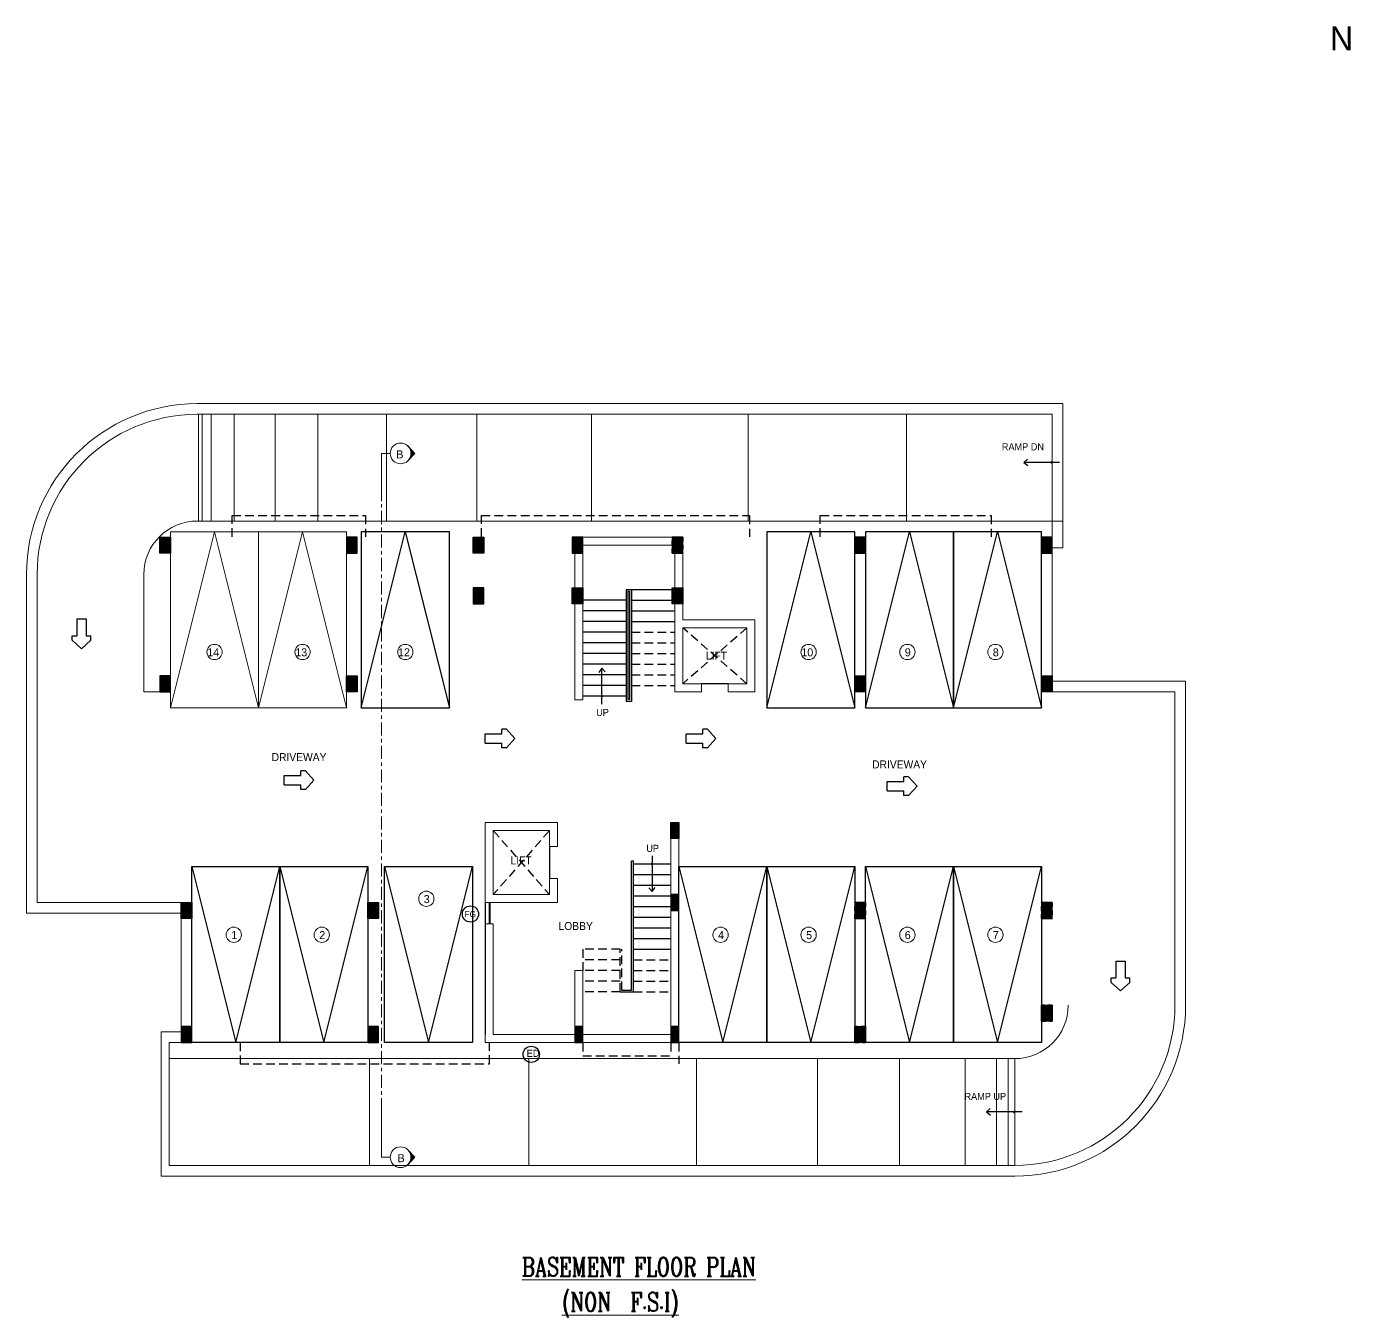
# Model space of a CAD drawing. Header units: metres. Extents: x 609 to 1377, y 679 to 857.
# Drawn here: x 926.8 to 964.86, y 818 to 855.1 of the extents above; entities that cross this region are included whole.
import ezdxf
from ezdxf.enums import TextEntityAlignment as Align

# ---------------------------------------------------------------- set-up
doc = ezdxf.new("R2010")
doc.units = ezdxf.units.M
doc.header["$MEASUREMENT"] = 0
for name, pattern in [('CENTER', [2, 1.25, -0.25, 0.25, -0.25]), ('HIDDEN', [0.375, 0.25, -0.125]), ('HIDDEN2', [0.1875, 0.125, -0.0625])]:
    doc.linetypes.add(name, pattern=pattern)
doc.layers.get('0').update_dxf_attribs({"lineweight": 0})
doc.layers.get('Defpoints').update_dxf_attribs({"lineweight": 0})
for name, color, linetype in [('ABOVE', 250, 'HIDDEN'), ('ARROWS', 7, 'HIDDEN'), ('col hat', 254, 'Continuous'), ('COLUMN', 2, 'Continuous'), ('DOOR TEXT', 205, 'Continuous'), ('Driveway', 8, 'Continuous'), ('RAILING', 251, 'Continuous'), ('ROOM TEXT SCH', 7, 'Continuous'), ('STEPS', 250, 'Continuous'), ('stilt column', 7, 'HIDDEN2'), ('WAL', 1, 'Continuous'), ('wall1', 125, 'Continuous'), ('WIN TEXT', 7, 'Continuous'), ('window', 252, 'Continuous')]:
    doc.layers.add(name, color=color, linetype=linetype)
for name, color, linetype, lineweight in [('SECLINE', 2, 'CENTER', 0), ('TEXT', 7, 'Continuous', 0), ('TEXT1', 7, 'Continuous', 0), ('TITLE', 222, 'Continuous', 0), ('wall', 7, 'Continuous', 0), ('wi', 5, 'Continuous', 5)]:
    doc.layers.add(name, color=color, linetype=linetype, lineweight=lineweight)
doc.styles.add('GPL$0$ROMANC', font='romanc', dxfattribs={"width": 0.75})
doc.styles.add('GRIDTEXT', font='arial.ttf', dxfattribs={"height": 6})
doc.styles.add('J', font='swissel.ttf', dxfattribs={"height": 3.75})
doc.styles.add('USA TEXT', font='GOTHIC.TTF', dxfattribs={"width": 0.8})

# ---------------------------------------------------------------- blocks, each defined once
blk = doc.blocks.new('st.col')
at = {"layer": 'col hat'}
blk.add_hatch(color=256, dxfattribs=at).paths.add_polyline_path([(-4.5, 4.5), (7.5, 4.5), (7.5, -13.5), (-4.5, -13.5)])
at = {"layer": 'COLUMN', "linetype": 'ByBlock'}
blk.add_lwpolyline([(-4.5, 4.5), (7.5, 4.5), (7.5, -13.5), (-4.5, -13.5)], close=True, dxfattribs=at)
at = {"layer": 'Defpoints', "color": 1}
for p, q in [((7.5, 0), (-4.5, 0)), ((0, 4.5), (0, -13.5))]:
    blk.add_line(p, q, dxfattribs=at)
blk = doc.blocks.new('A$C2E3D07F4')
at = {"layer": 'col hat'}
h = blk.add_hatch(color=256, dxfattribs=at)
h.paths.add_polyline_path([(-4.5, 0), (-9, 0), (-9, -4.5), (-4.5, -4.5)])
h.paths.add_polyline_path([(-4.5, -4.5), (0, -4.5), (0, 0), (-4.5, 0)])
h.paths.add_polyline_path([(-4.5, -18), (0, -18), (0, -4.5), (-4.5, -4.5)])
h.paths.add_polyline_path([(-4.5, -4.5), (-9, -4.5), (-9, -18), (-4.5, -18)])
at = {"layer": 'COLUMN', "linetype": 'ByBlock'}
blk.add_lwpolyline([(0, 0), (-9, 0), (-9, -18), (0, -18)], close=True, dxfattribs=at)
at = {"layer": 'Defpoints', "color": 1}
for p, q in [((-4.5, 0), (-4.5, -18)), ((-9, -4.5), (0, -4.5))]:
    blk.add_line(p, q, dxfattribs=at)
blk = doc.blocks.new('A$C0128692B')
blk.add_lwpolyline([(0, 198), (99, 198), (99, 0), (0, 0)], close=True)
blk.add_lwpolyline([(0, 198), (49.5, 0), (99, 198)])
blk = doc.blocks.new('*U9')
at = {"layer": 'ARROWS', "color": 205, "linetype": 'Continuous'}
for p, q in [((-1600, 187.5), (-925, 187.5)), ((-1600, -187.5), (-1600, 187.5)), ((-737.5, 375), (-925, 375)), ((-925, 187.5), (-925, 375)), ((-737.5, 375), (-400, 0)), ((-400, 0), (-737.5, -375)), ((-1600, -187.5), (-925, -187.5)), ((-925, -375), (-925, -187.5)), ((-737.5, -375), (-925, -375))]:
    blk.add_line(p, q, dxfattribs=at)

msp = doc.modelspace()

# ---------------------------------------------------------------- hatches: boundary and pattern name
at = {"layer": 'SECLINE'}
for points in [[(937.965, 842.828), (937.78, 842.633, 0.372105), (937.78, 843.023)], [(937.965, 822.604), (937.78, 822.799, -0.372105), (937.78, 822.409)]]:
    msp.add_hatch(color=41, dxfattribs=at).paths.add_polyline_path(points)

# ---------------------------------------------------------------- linework, layer by layer
at = {"layer": 'ABOVE'}
for p, q in [((947.508, 837.818), (945.668, 836.208)), ((947.508, 836.208), (945.668, 837.818)), ((940.22, 831.991), (941.83, 830.151)), ((941.83, 831.991), (940.22, 830.151))]:
    msp.add_line(p, q, dxfattribs=at)
for points in [[(932.715, 840.426), (932.715, 841.04), (936.546, 841.04), (936.546, 840.426)], [(939.881, 840.426), (939.881, 841.04), (947.586, 841.04), (947.586, 840.426)], [(949.618, 840.426), (949.618, 841.04), (954.525, 841.04), (954.525, 840.426)], [(932.943, 825.898), (932.943, 825.285), (940.111, 825.285), (940.111, 825.898)]]:
    msp.add_lwpolyline(points, dxfattribs=at)
at = {"layer": 'Driveway'}
msp.add_line((939.99, 829.921), (939.99, 826.126), dxfattribs=at)
at = {"layer": 'RAILING'}
for p, q in [((944.038, 838.921), (944.038, 835.701)), ((944.038, 838.921), (944.188, 838.921)), ((944.089, 838.87), (944.089, 835.752)), ((944.089, 838.87), (944.137, 838.87)), ((944.137, 838.87), (944.137, 835.752)), ((944.188, 838.921), (944.188, 835.701)), ((944.188, 835.701), (944.038, 835.701)), ((944.137, 835.752), (944.089, 835.752)), ((944.194, 827.404), (944.194, 831.109)), ((944.245, 831.109), (944.194, 831.109)), ((944.245, 827.352), (944.245, 831.109)), ((943.862, 827.352), (944.245, 827.352)), ((943.913, 827.404), (944.194, 827.404))]:
    msp.add_line(p, q, dxfattribs=at)
at = {"layer": 'RAILING', "linetype": 'HIDDEN'}
for p, q in [((942.788, 828.579), (942.788, 827.966)), ((943.862, 827.352), (943.862, 828.579)), ((943.913, 827.404), (943.913, 828.579))]:
    msp.add_line(p, q, dxfattribs=at)
at = {"layer": 'SECLINE', "color": 41, "linetype": 'Continuous'}
for p, q in [((937.965, 842.828), (937.76, 843.044)), ((937.965, 842.828), (937.76, 842.612)), ((937.965, 822.604), (937.76, 822.82)), ((937.965, 822.604), (937.76, 822.388))]:
    msp.add_line(p, q, dxfattribs=at)
at = {"layer": 'SECLINE', "linetype": 'CENTER', "ltscale": 0.3}
msp.add_line((937.003, 823.923), (937.003, 841.448), dxfattribs=at)
at = {"layer": 'SECLINE', "linetype": 'CENTER', "ltscale": 0.3, "const_width": 0.0303}
for points in [[(937.256, 842.828), (937.003, 842.828), (937.003, 841.448)], [(937.256, 822.604), (937.003, 822.604), (937.003, 823.923)]]:
    msp.add_lwpolyline(points, dxfattribs=at)
at = {"layer": 'SECLINE', "color": 41, "linetype": 'Continuous'}
for centre in [(937.554, 842.828), (937.554, 842.828), (937.554, 822.604), (937.554, 822.604)]:
    msp.add_circle(centre, 0.298, dxfattribs=at)
at = {"layer": 'STEPS'}
for p, q in [((944.188, 838.921), (945.438, 838.921)), ((944.038, 838.614), (942.788, 838.614)), ((944.038, 838.307), (942.788, 838.307)), ((944.188, 838.614), (945.438, 838.614)), ((944.188, 838.307), (945.438, 838.307)), ((944.038, 838.001), (942.788, 838.001)), ((944.188, 838.001), (945.438, 838.001)), ((944.038, 837.694), (942.788, 837.694)), ((944.038, 837.387), (942.788, 837.387)), ((944.038, 837.081), (942.788, 837.081)), ((944.038, 836.774), (942.788, 836.774)), ((944.038, 836.467), (942.788, 836.467)), ((944.038, 836.161), (942.788, 836.161)), ((946.972, 836.208), (946.205, 836.208)), ((944.038, 835.854), (942.788, 835.854)), ((941.83, 831.531), (941.83, 830.611)), ((944.245, 831.032), (945.318, 831.032)), ((944.245, 830.726), (945.318, 830.726)), ((944.245, 830.419), (945.318, 830.419)), ((944.245, 830.112), (945.318, 830.112)), ((944.245, 829.806), (945.318, 829.806)), ((944.245, 829.499), (945.318, 829.499)), ((944.245, 829.192), (945.318, 829.192)), ((944.245, 828.886), (945.318, 828.886)), ((944.245, 828.579), (945.318, 828.579))]:
    msp.add_line(p, q, dxfattribs=at)
at = {"layer": 'STEPS', "linetype": 'HIDDEN'}
for p, q in [((944.188, 837.694), (945.438, 837.694)), ((944.188, 837.387), (945.438, 837.387)), ((944.188, 837.081), (945.438, 837.081)), ((944.188, 836.774), (945.438, 836.774)), ((944.188, 836.467), (945.438, 836.467)), ((944.188, 836.161), (945.438, 836.161)), ((943.862, 828.579), (942.788, 828.579)), ((943.862, 828.272), (942.788, 828.272)), ((944.245, 828.272), (945.318, 828.272)), ((943.862, 827.966), (942.788, 827.966)), ((943.862, 827.659), (942.788, 827.659)), ((944.245, 827.966), (945.318, 827.966)), ((944.245, 827.659), (945.318, 827.659)), ((943.862, 827.352), (942.788, 827.352)), ((944.245, 827.352), (945.318, 827.352)), ((942.788, 825.896), (942.788, 825.513)), ((945.318, 825.896), (945.318, 825.513)), ((945.548, 825.896), (945.548, 825.283)), ((942.788, 825.513), (945.318, 825.513))]:
    msp.add_line(p, q, dxfattribs=at)
at = {"layer": 'stilt column'}
for points in [[(945.362, 840.425), (945.668, 840.425), (945.668, 839.965), (945.362, 839.965)], [(950.915, 835.978), (950.608, 835.978), (950.608, 836.438), (950.915, 836.438)], [(955.975, 836.438), (956.282, 836.438), (956.282, 835.978), (955.975, 835.978)], [(950.608, 829.921), (950.915, 829.921), (950.915, 829.461), (950.608, 829.461)], [(955.975, 829.921), (956.282, 829.921), (956.282, 829.461), (955.975, 829.461)], [(955.975, 829.921), (956.282, 829.921), (956.282, 829.461), (955.975, 829.461)], [(955.975, 826.51), (956.282, 826.51), (956.282, 826.97), (955.975, 826.97)], [(950.608, 825.896), (950.915, 825.896), (950.915, 826.356), (950.608, 826.356)]]:
    msp.add_lwpolyline(points, close=True, dxfattribs=at)
at = {"layer": 'TEXT1'}
for centre in [(932.208, 837.121), (934.738, 837.121), (937.691, 837.121), (949.282, 837.121), (952.119, 837.121), (954.649, 837.121), (938.295, 830.03), (932.761, 828.995), (935.291, 828.995), (946.752, 828.995), (949.282, 828.995), (952.119, 828.995), (954.649, 828.995)]:
    msp.add_circle(centre, 0.22, dxfattribs=at)
at = {"layer": 'wall', "color": 1}
for p, q in [((945.668, 840.425), (942.482, 840.425)), ((942.558, 840.195), (942.558, 835.748)), ((942.788, 840.195), (942.788, 835.748)), ((945.438, 840.195), (942.788, 840.195)), ((945.438, 835.978), (945.438, 840.195)), ((945.668, 838.048), (945.668, 840.195)), ((947.738, 838.048), (945.668, 838.048)), ((947.738, 838.048), (947.738, 835.978)), ((945.668, 836.208), (945.668, 837.818)), ((947.508, 837.818), (945.668, 837.818)), ((947.508, 837.818), (947.508, 836.208)), ((946.205, 836.208), (945.668, 836.208)), ((946.205, 836.208), (946.205, 835.978)), ((947.508, 836.208), (946.972, 836.208)), ((946.972, 836.208), (946.972, 835.978)), ((942.788, 835.748), (942.558, 835.748)), ((946.205, 835.978), (945.438, 835.978)), ((947.738, 835.978), (946.972, 835.978)), ((939.99, 832.221), (942.06, 832.221)), ((939.99, 832.221), (939.99, 829.921)), ((942.06, 832.221), (942.06, 831.531)), ((940.22, 831.991), (941.83, 831.991)), ((940.22, 831.991), (940.22, 830.151)), ((941.83, 831.991), (941.83, 831.531)), ((941.83, 831.531), (942.06, 831.531)), ((945.318, 831.761), (945.318, 826.356)), ((945.548, 831.761), (945.548, 826.356)), ((941.83, 830.611), (941.83, 830.151)), ((941.83, 830.611), (942.06, 830.611)), ((942.06, 830.611), (942.06, 829.921)), ((942.06, 829.921), (939.99, 829.921)), ((941.83, 830.151), (940.22, 830.151)), ((942.558, 827.966), (942.558, 826.356)), ((942.788, 827.966), (942.558, 827.966)), ((942.788, 827.966), (942.788, 826.356)), ((942.788, 826.126), (945.318, 826.126)), ((942.788, 825.896), (945.318, 825.896))]:
    msp.add_line(p, q, dxfattribs=at)
at = {"layer": 'wall', "color": 1, "const_width": 0.0345}
for points in [[(956.263, 842.553, 1), (956.263, 842.59, 1)], [(943.319, 835.854, 1), (943.357, 835.854, 1)], [(944.8, 831.032, 1), (944.763, 831.032, 1)], [(955.19, 823.884, 1), (955.19, 823.922, 1)]]:
    msp.add_lwpolyline(points, format="xyb", close=True, dxfattribs=at)
at = {"layer": 'wall', "color": 1}
msp.add_lwpolyline([(942.558, 826.126), (940.22, 826.126), (940.22, 829.308), (939.99, 829.308), (939.99, 825.896), (942.558, 825.896)], dxfattribs=at)
at = {"layer": 'wall1', "color": 251}
for p, q in [((955.465, 842.571), (955.57, 842.667)), ((956.494, 842.571), (955.465, 842.571)), ((955.465, 842.571), (955.582, 842.483)), ((943.338, 836.652), (943.25, 836.535)), ((943.338, 835.623), (943.338, 836.652)), ((943.338, 836.652), (943.434, 836.547)), ((944.782, 831.264), (944.782, 830.235)), ((944.782, 830.235), (944.686, 830.34)), ((944.782, 830.235), (944.87, 830.352)), ((954.392, 823.903), (954.497, 823.999)), ((955.421, 823.903), (954.392, 823.903)), ((954.392, 823.903), (954.509, 823.815))]:
    msp.add_line(p, q, dxfattribs=at)
at = {"layer": 'wi'}
for p, q in [((956.588, 844.258), (931.71, 844.258)), ((956.588, 840.118), (956.588, 844.258)), ((956.282, 843.951), (931.71, 843.951)), ((931.748, 840.885), (931.748, 843.951)), ((931.849, 840.885), (931.849, 843.951)), ((932.109, 840.885), (932.109, 843.951)), ((932.768, 840.885), (932.768, 843.951)), ((933.947, 840.885), (933.947, 843.951)), ((935.172, 840.885), (935.172, 843.951)), ((937.152, 840.885), (937.152, 843.951)), ((939.744, 840.885), (939.744, 843.951)), ((943.043, 840.885), (943.043, 843.951)), ((947.544, 840.885), (947.544, 843.951)), ((952.092, 840.885), (952.092, 843.951)), ((956.588, 840.885), (931.71, 840.885)), ((956.282, 835.978), (956.282, 840.425)), ((955.975, 840.118), (956.588, 840.118)), ((926.803, 839.351), (926.803, 829.615)), ((927.11, 839.351), (927.11, 829.921)), ((930.177, 839.351), (930.177, 835.978)), ((956.282, 836.285), (960.115, 836.285)), ((960.115, 836.285), (960.115, 826.969)), ((930.637, 835.978), (930.177, 835.978)), ((956.282, 835.978), (959.808, 835.978)), ((959.808, 835.978), (959.808, 826.969)), ((931.25, 829.921), (927.11, 829.921)), ((931.25, 829.615), (926.803, 829.615)), ((930.675, 822.063), (930.675, 826.203)), ((930.905, 822.369), (930.905, 825.896)), ((955.208, 825.436), (930.905, 825.436)), ((936.666, 825.436), (936.666, 822.369)), ((941.241, 825.436), (941.241, 822.369)), ((946.06, 825.436), (946.06, 822.369)), ((949.538, 825.436), (949.538, 822.369)), ((951.897, 825.436), (951.897, 822.369)), ((953.779, 825.436), (953.779, 822.369)), ((954.684, 825.436), (954.684, 822.369)), ((955.018, 825.436), (955.018, 822.369)), ((955.208, 825.436), (955.208, 822.369)), ((955.208, 822.369), (930.905, 822.369)), ((955.208, 822.063), (930.675, 822.063))]:
    msp.add_line(p, q, dxfattribs=at)
for points in [[(955.975, 840.425), (956.282, 840.425), (956.282, 843.951)], [(931.25, 829.921), (931.25, 826.203), (930.675, 826.203)], [(931.557, 829.921), (931.557, 825.896), (930.905, 825.896)]]:
    msp.add_lwpolyline(points, dxfattribs=at)
for centre, radius, start, end in [((931.71, 839.351), 4.907, 90, 180), ((931.71, 839.351), 4.6, 90, 180), ((931.71, 839.351), 1.533, 90, 180), ((955.208, 826.969), 1.533, 270, 0), ((955.208, 826.969), 4.6, 270, 0), ((955.208, 826.969), 4.907, 270, 0)]:
    msp.add_arc(centre, radius, start, end, dxfattribs=at)
at = {"layer": 'WIN TEXT', "color": 8}
for centre in [(939.564, 829.592), (941.31, 825.56)]:
    msp.add_circle(centre, 0.234, dxfattribs=at)
at = {"layer": 'window', "color": 4}
for p, q in [((940.097, 829.921), (940.097, 829.308)), ((940.116, 829.921), (940.116, 829.308))]:
    msp.add_line(p, q, dxfattribs=at)

# ---------------------------------------------------------------- block references
at = {"layer": 'ARROWS', "xscale": 0.0007119140624934, "yscale": 0.0007119140624934, "zscale": 0.0007119140624934, "rotation": 270}
for p in [(928.388, 836.932), (958.244, 827.102)]:
    msp.add_blockref('*U9', p, dxfattribs=at)
at = {"layer": 'ARROWS', "xscale": 0.0007119140624934, "yscale": 0.0007119140624934, "zscale": 0.0007119140624934}
for p in [(941.124, 834.635), (946.902, 834.635), (935.345, 833.44), (952.681, 833.269)]:
    msp.add_blockref('*U9', p, dxfattribs=at)
at = {"layer": 'ROOM TEXT SCH', "color": 7, "xscale": -0.0255555555555518, "yscale": 0.0255555555555518, "zscale": 0.0255555555555518, "rotation": 180}
for p in [(936.426, 840.578), (948.078, 840.578), (950.915, 840.578), (953.445, 840.578)]:
    msp.add_blockref('A$C0128692B', p, dxfattribs=at)
at = {"layer": 'ROOM TEXT SCH', "color": 7, "xscale": 0.0255555555555518, "yscale": 0.0255555555555518, "zscale": 0.0255555555555518}
for p in [(931.557, 825.896), (934.087, 825.896), (937.091, 825.896), (945.548, 825.896), (948.078, 825.896), (950.915, 825.896), (953.445, 825.896)]:
    msp.add_blockref('A$C0128692B', p, dxfattribs=at)
at = {"layer": 'stilt column', "color": 2, "linetype": 'Continuous', "yscale": 0.0255555555555518, "zscale": 0.0255555555555518}
for p, xscale in [((930.752, 840.31), 0.0255555555555518), ((936.195, 840.31), -0.0255555555555518), ((939.76, 840.31), 0.0255555555555518), ((945.553, 840.31), -0.0255555555555518), ((950.8, 840.31), -0.0255555555555518), ((956.167, 840.31), -0.0255555555555518), ((931.365, 829.806), 0.0255555555555518), ((936.732, 829.806), 0.0255555555555518), ((950.8, 829.806), -0.0255555555555518), ((956.167, 829.806), -0.0255555555555518)]:
    msp.add_blockref('st.col', p, dxfattribs=dict(at, xscale=xscale))
at = {"layer": 'stilt column', "color": 2, "linetype": 'Continuous', "yscale": 0.0255555555555518, "zscale": 0.0255555555555518, "rotation": 180}
for p, xscale in [((939.76, 838.623), -0.0255555555555518), ((942.673, 838.623), 0.0255555555555518), ((945.553, 838.623), 0.0255555555555518), ((930.752, 836.093), -0.0255555555555518), ((936.195, 836.093), 0.0255555555555518), ((950.8, 836.093), 0.0255555555555518), ((956.167, 836.093), 0.0255555555555518), ((956.167, 826.625), 0.0255555555555518), ((931.365, 826.011), -0.0255555555555518), ((936.732, 826.011), -0.0255555555555518), ((950.8, 826.011), 0.0255555555555518)]:
    msp.add_blockref('st.col', p, dxfattribs=dict(at, xscale=xscale))
at = {"layer": 'stilt column', "linetype": 'ByBlock', "xscale": -0.0255555555555518, "yscale": 0.0255555555555518, "zscale": 0.0255555555555518}
msp.add_blockref('A$C2E3D07F4', (945.318, 832.221), dxfattribs=at)
at = {"layer": 'stilt column', "linetype": 'ByBlock', "xscale": 0.0255555555555518, "yscale": 0.0255555555555518, "zscale": 0.0255555555555518, "rotation": 180}
for p in [(945.318, 829.692), (942.558, 825.896), (945.318, 825.896)]:
    msp.add_blockref('A$C2E3D07F4', p, dxfattribs=at)
at = {"layer": 'TITLE', "xscale": -0.0255555555555518, "yscale": 0.0255555555555518, "zscale": 0.0255555555555518, "rotation": 180}
for p in [(930.943, 840.578), (933.473, 840.578)]:
    msp.add_blockref('A$C0128692B', p, dxfattribs=at)
at = {"layer": 'WAL', "linetype": 'Continuous', "ltscale": 0.25, "xscale": -0.0255555555555518, "yscale": 0.0255555555555518, "zscale": 0.0255555555555518}
msp.add_blockref('st.col', (942.673, 840.31), dxfattribs=at)

# ---------------------------------------------------------------- texts
at = {"style": 'USA TEXT'}
msp.add_text('N', height=0.69, dxfattribs=at).set_placement((964.597, 854.406), align=Align.CENTER)
at = {"layer": 'DOOR TEXT', "style": 'USA TEXT'}
msp.add_text('FG', height=0.1789, dxfattribs=at).set_placement((939.392, 829.498))
at = {"layer": 'ROOM TEXT SCH', "color": 7, "style": 'USA TEXT', "width": 0.96}
for s, p in [('RAMP DN', (954.835, 842.916)), ('UP', (943.175, 835.283)), ('UP', (944.616, 831.378)), ('ED', (941.179, 825.487)), ('RAMP UP', (953.761, 824.248))]:
    msp.add_text(s, height=0.2044, dxfattribs=at).set_placement(p)
for s, p in [('LIFT', (946.634, 836.9)), ('DRIVEWAY', (934.636, 833.987)), ('DRIVEWAY', (951.895, 833.776)), ('LIFT', (941.018, 831.016)), ('LOBBY', (942.587, 829.132))]:
    msp.add_text(s, height=0.23, dxfattribs=at).set_placement(p, align=Align.CENTER)
at = {"layer": 'SECLINE', "color": 6, "style": 'GRIDTEXT'}
for rotation, p in [(360, (937.426, 842.685)), (0, (937.461, 822.461))]:
    msp.add_text('B', height=0.23, rotation=rotation, dxfattribs=at).set_placement(p)
at = {"layer": 'TEXT', "style": 'GPL$0$ROMANC', "width": 0.75}
for s, p in [('%%UBASEMENT FLOOR PLAN', (941.035, 819.185)), ('%%u(NON  F.S.I)', (942.188, 818.176))]:
    msp.add_text(s, height=0.53667, dxfattribs=at).set_placement(p)
at = {"layer": 'TEXT1', "style": 'J', "width": 0.96}
for s, p in [('14', (931.998, 836.997)), ('13', (934.528, 836.997)), ('12', (937.481, 836.997)), ('10', (949.072, 836.997)), ('9', (952.045, 836.997)), ('8', (954.575, 836.997)), ('3', (938.221, 829.906)), ('1', (932.687, 828.871)), ('2', (935.217, 828.871)), ('4', (946.679, 828.871)), ('5', (949.209, 828.871)), ('6', (952.045, 828.871)), ('7', (954.575, 828.871))]:
    msp.add_text(s, height=0.23, dxfattribs=at).set_placement(p)

doc.saveas('drawing.dxf')
